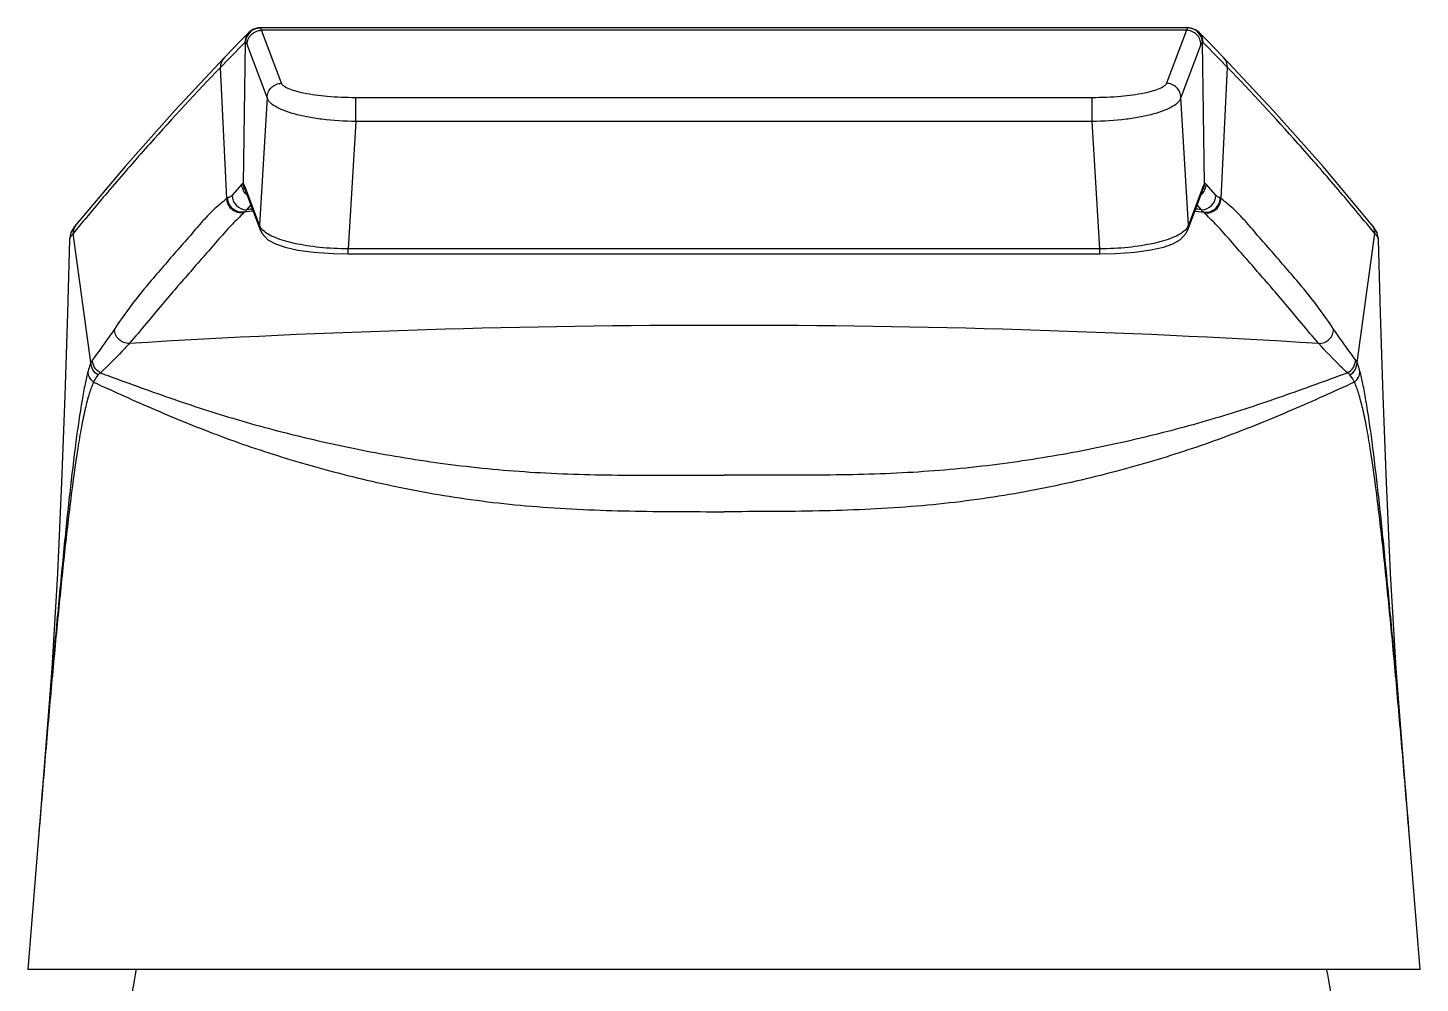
# Model space of a CAD drawing. Header units: millimetres. Extents: x 3766 to 4318, y 26587 to 26937.
# Drawn here: x 4172.56 to 4220.56, y 26721.88 to 26754.8 of the extents above; entities that cross this region are included whole.
import ezdxf

# ---------------------------------------------------------------- set-up
doc = ezdxf.new("R2010")
doc.units = ezdxf.units.MM

msp = doc.modelspace()

# ---------------------------------------------------------------- linework, layer by layer
at = {"color": 7, "linetype": 'Continuous'}
for p, q in [((4180.561, 26754.797), (4180.494, 26754.793)), ((4180.57, 26754.795), (4180.561, 26754.797)), ((4212.564, 26754.797), (4180.561, 26754.797)), ((4180.561, 26754.797), (4180.561, 26754.797)), ((4212.564, 26754.797), (4212.555, 26754.795)), ((4180.04, 26754.289), (4179.481, 26753.717)), ((4180.185, 26754.639), (4179.91, 26754.361)), ((4179.995, 26749.423), (4180.071, 26754.295)), ((4181.31, 26752.886), (4180.618, 26754.714)), ((4212.507, 26754.714), (4180.618, 26754.714)), ((4212.507, 26754.714), (4211.815, 26752.886)), ((4213.217, 26754.36), (4212.94, 26754.639)), ((4213.13, 26749.423), (4213.054, 26754.295)), ((4213.645, 26753.717), (4213.085, 26754.289)), ((4180.812, 26752.394), (4180.119, 26754.222)), ((4213.006, 26754.222), (4212.314, 26752.394)), ((4215.501, 26751.95), (4213.785, 26753.778)), ((4179.481, 26753.717), (4179.201, 26753.428)), ((4179.428, 26748.916), (4179.201, 26753.43)), ((4213.925, 26753.428), (4213.645, 26753.717)), ((4213.698, 26748.916), (4213.925, 26753.43)), ((4180.812, 26752.394), (4180.55, 26748)), ((4209.254, 26752.39), (4183.871, 26752.39)), ((4183.871, 26751.574), (4183.871, 26752.39)), ((4209.254, 26751.574), (4209.254, 26752.39)), ((4212.575, 26748), (4212.314, 26752.394)), ((4183.871, 26751.574), (4183.61, 26747.18)), ((4209.254, 26751.574), (4183.871, 26751.574)), ((4209.516, 26747.18), (4209.254, 26751.574)), ((4179.942, 26749.412), (4179.604, 26749.032)), ((4180.55, 26748), (4180.042, 26749.342)), ((4180.073, 26749.166), (4180.042, 26749.342)), ((4180.581, 26747.823), (4180.074, 26749.165)), ((4213.053, 26749.166), (4212.544, 26747.823)), ((4213.083, 26749.342), (4212.575, 26748)), ((4213.053, 26749.166), (4213.083, 26749.342)), ((4213.053, 26749.166), (4213.053, 26749.166)), ((4213.522, 26749.032), (4213.183, 26749.412)), ((4179.455, 26748.943), (4179.428, 26748.912)), ((4180.291, 26748.482), (4180.026, 26748.445)), ((4180.25, 26748.699), (4180.103, 26748.531)), ((4180.264, 26748.552), (4180.285, 26748.554)), ((4180.29, 26748.487), (4180.328, 26748.491)), ((4180.33, 26748.488), (4180.291, 26748.482)), ((4212.795, 26748.488), (4212.829, 26748.483)), ((4212.797, 26748.491), (4212.83, 26748.487)), ((4212.829, 26748.483), (4213.1, 26748.445)), ((4212.856, 26748.553), (4212.841, 26748.554)), ((4213.023, 26748.531), (4212.876, 26748.699)), ((4213.698, 26748.912), (4213.67, 26748.943)), ((4180.029, 26748.445), (4180.002, 26748.423)), ((4180.581, 26747.823), (4180.55, 26748)), ((4212.544, 26747.823), (4212.575, 26748)), ((4213.123, 26748.423), (4213.096, 26748.445)), ((4218.891, 26748.022), (4218.885, 26748.03)), ((4218.954, 26747.945), (4218.885, 26748.03)), ((4174.045, 26747.74), (4173.996, 26747.506)), ((4174.324, 26747.951), (4174.123, 26747.706)), ((4174.738, 26743.261), (4174.123, 26747.706)), ((4174.331, 26747.959), (4174.324, 26747.951)), ((4180.583, 26747.819), (4180.581, 26747.823)), ((4212.542, 26747.819), (4212.544, 26747.823)), ((4218.387, 26743.261), (4219.002, 26747.706)), ((4218.802, 26747.951), (4218.795, 26747.959)), ((4219.002, 26747.706), (4218.802, 26747.951)), ((4219.082, 26747.737), (4218.954, 26747.945)), ((4219.13, 26747.506), (4219.082, 26747.737)), ((4209.516, 26747.18), (4183.61, 26747.18)), ((4183.61, 26747.005), (4183.61, 26747.18)), ((4209.516, 26747.005), (4209.516, 26747.18)), ((4183.61, 26747.005), (4209.516, 26747.005)), ((4220.563, 26722.35), (4172.563, 26722.35))]:
    msp.add_line(p, q, dxfattribs=at)
for points in [[(4180.494, 26754.793), (4180.319, 26754.737), (4180.185, 26754.639)], [(4212.941, 26754.639), (4212.813, 26754.734), (4212.636, 26754.792), (4212.564, 26754.797)], [(4179.91, 26754.361), (4179.617, 26754.063), (4179.34, 26753.778)], [(4213.785, 26753.778), (4213.51, 26754.061), (4213.217, 26754.36)], [(4179.34, 26753.778), (4177.625, 26751.951), (4175.913, 26750.019), (4174.234, 26748.022)], [(4218.891, 26748.022), (4217.214, 26750.017), (4215.501, 26751.95)], [(4174.241, 26748.03), (4174.173, 26747.947), (4174.045, 26747.74)], [(4180.583, 26747.819), (4180.636, 26747.713), (4180.842, 26747.494), (4181.102, 26747.35), (4181.433, 26747.236), (4181.865, 26747.141), (4182.419, 26747.064), (4183.09, 26747.016), (4183.61, 26747.005)], [(4209.516, 26747.005), (4210.06, 26747.017), (4210.731, 26747.067), (4211.281, 26747.144), (4211.71, 26747.241), (4212.038, 26747.356), (4212.295, 26747.503), (4212.499, 26747.728), (4212.542, 26747.819)], [(4173.996, 26747.507), (4173.925, 26744.97), (4173.836, 26742.115), (4173.727, 26739.146), (4173.587, 26735.999), (4173.386, 26732.725), (4173.126, 26729.332), (4172.929, 26726.903)], [(4220.197, 26726.903), (4219.999, 26729.332), (4219.74, 26732.725), (4219.539, 26735.999), (4219.398, 26739.146), (4219.29, 26742.115), (4219.2, 26744.97), (4219.13, 26747.507)]]:
    msp.add_lwpolyline(points, dxfattribs=at)
for centre, radius, start, end in [((4180.573, 26754.294), 0.501, 112.6488, 179.8858), ((4212.553, 26754.294), 0.501, 0.1142, 67.3512), ((4180.537, 26754.289), 0.496, 135.0229, 180.3138), ((4212.589, 26754.289), 0.496, 359.6865, 44.8446), ((4179.697, 26753.433), 0.496, 135.9866, 180.3202), ((4213.428, 26753.433), 0.496, 359.6799, 44.0124), ((4180.106, 26749.033), 0.502, 180.3967, 269.648), ((4180.443, 26749.418), 0.501, 225.0246, 229.1161), ((4212.682, 26749.418), 0.501, 310.8839, 314.9755), ((4213.02, 26749.033), 0.502, 270.352, 359.6033), ((4181.339, 26739.618), 8.998, 96.8637, 97.8989), ((4211.782, 26739.584), 9.033, 82.1018, 83.1668), ((4174.618, 26747.709), 0.495, 140.8363, 180.4045), ((4218.507, 26747.709), 0.495, 359.6031, 39.1288), ((4196.311, 26414.065), 330.478, 89.95637, 93.51347), ((4196.814, 26414.065), 330.478, 86.48653, 90.04363), ((5550.77, 26613.35), 1382.511, 175.288537, 175.477993), ((6101.505, 26569.589), 1934.982, 175.336714, 175.471944), ((2667.144, 26599.202), 1558.293, 4.532692, 4.700778), ((2236.675, 26565.172), 1990.105, 4.529928, 4.661413)]:
    msp.add_arc(centre, radius, start, end, dxfattribs=at)
for points in [[(4180.38, 26754.756), (4180.439, 26754.781), (4180.505, 26754.795), (4180.57, 26754.795)], [(4212.746, 26754.756), (4212.686, 26754.781), (4212.62, 26754.795), (4212.555, 26754.795)], [(4179.981, 26749.225), (4179.956, 26749.285), (4179.943, 26749.351), (4179.942, 26749.415)], [(4180.089, 26749.064), (4180.043, 26749.11), (4180.006, 26749.166), (4179.981, 26749.225)], [(4180.033, 26749.232), (4180.008, 26749.292), (4179.995, 26749.358), (4179.995, 26749.423)], [(4213.036, 26749.064), (4213.082, 26749.11), (4213.12, 26749.166), (4213.145, 26749.225)], [(4213.093, 26749.232), (4213.117, 26749.292), (4213.13, 26749.358), (4213.13, 26749.423)], [(4213.145, 26749.225), (4213.169, 26749.285), (4213.183, 26749.351), (4213.183, 26749.415)], [(4174.004, 26747.548), (4173.999, 26747.535), (4173.996, 26747.521), (4173.996, 26747.507)], [(4219.13, 26747.507), (4219.13, 26747.521), (4219.127, 26747.535), (4219.121, 26747.548)]]:
    msp.add_open_spline(points, degree=3, dxfattribs=at)
for points, knots in [([(4180.618, 26754.714), (4180.612, 26754.733), (4180.601, 26754.762), (4180.581, 26754.79), (4180.57, 26754.795)], [0, 0, 0, 0, 0.630052, 1, 1, 1, 1]), ([(4212.555, 26754.795), (4212.545, 26754.79), (4212.525, 26754.762), (4212.514, 26754.733), (4212.507, 26754.714)], [0, 0, 0, 0, 0.369948, 1, 1, 1, 1]), ([(4180.071, 26754.295), (4180.067, 26754.297), (4180.054, 26754.298), (4180.045, 26754.29), (4180.041, 26754.286)], [0, 0, 0, 0, 0.456831, 1, 1, 1, 1]), ([(4180.119, 26754.222), (4180.113, 26754.239), (4180.102, 26754.266), (4180.082, 26754.291), (4180.071, 26754.295)], [0, 0, 0, 0, 0.622165, 1, 1, 1, 1]), ([(4180.119, 26754.222), (4180.12, 26754.286), (4180.148, 26754.415), (4180.259, 26754.577), (4180.424, 26754.686), (4180.554, 26754.713), (4180.618, 26754.714)], [0, 0, 0, 0, 0.247948, 0.497697, 0.748788, 1, 1, 1, 1]), ([(4213.006, 26754.222), (4213.005, 26754.286), (4212.978, 26754.415), (4212.866, 26754.577), (4212.702, 26754.686), (4212.572, 26754.713), (4212.507, 26754.714)], [0, 0, 0, 0, 0.247948, 0.497697, 0.748788, 1, 1, 1, 1]), ([(4213.054, 26754.295), (4213.044, 26754.291), (4213.024, 26754.266), (4213.013, 26754.239), (4213.006, 26754.222)], [0, 0, 0, 0, 0.377835, 1, 1, 1, 1]), ([(4213.085, 26754.286), (4213.081, 26754.29), (4213.071, 26754.298), (4213.059, 26754.297), (4213.054, 26754.295)], [0, 0, 0, 0, 0.543169, 1, 1, 1, 1]), ([(4179.201, 26753.43), (4178.371, 26752.572), (4177.14, 26751.242), (4175.535, 26749.402), (4174.731, 26748.447), (4174.331, 26747.959)], [0, 0, 0, 0, 0.488926, 0.741636, 1, 1, 1, 1]), ([(4218.795, 26747.959), (4218.394, 26748.446), (4217.591, 26749.401), (4215.985, 26751.242), (4214.755, 26752.572), (4213.925, 26753.43)], [0, 0, 0, 0, 0.258364, 0.511075, 1, 1, 1, 1]), ([(4180.812, 26752.394), (4180.813, 26752.458), (4180.84, 26752.586), (4180.951, 26752.749), (4181.116, 26752.858), (4181.246, 26752.885), (4181.31, 26752.886)], [0, 0, 0, 0, 0.247948, 0.497697, 0.748788, 1, 1, 1, 1]), ([(4183.871, 26752.39), (4183.54, 26752.39), (4182.937, 26752.415), (4182.233, 26752.504), (4181.787, 26752.61), (4181.556, 26752.691), (4181.397, 26752.774), (4181.324, 26752.849), (4181.31, 26752.886)], [0, 0, 0, 0, 0.37343, 0.680166, 0.797564, 0.889136, 0.955466, 1, 1, 1, 1]), ([(4211.815, 26752.886), (4211.801, 26752.849), (4211.729, 26752.774), (4211.57, 26752.691), (4211.338, 26752.61), (4210.893, 26752.504), (4210.189, 26752.415), (4209.585, 26752.39), (4209.254, 26752.39)], [0, 0, 0, 0, 0.044533, 0.11086, 0.202431, 0.31983, 0.626566, 1, 1, 1, 1]), ([(4212.314, 26752.394), (4212.313, 26752.458), (4212.286, 26752.586), (4212.174, 26752.749), (4212.009, 26752.858), (4211.879, 26752.885), (4211.815, 26752.886)], [0, 0, 0, 0, 0.247948, 0.497697, 0.748788, 1, 1, 1, 1]), ([(4183.871, 26751.574), (4183.481, 26751.576), (4182.915, 26751.609), (4182.203, 26751.718), (4181.756, 26751.821), (4181.387, 26751.941), (4181.104, 26752.075), (4180.907, 26752.217), (4180.827, 26752.337), (4180.812, 26752.394)], [0, 0, 0, 0, 0.358144, 0.51869, 0.659767, 0.77846, 0.873612, 0.94604, 1, 1, 1, 1]), ([(4212.314, 26752.394), (4212.299, 26752.337), (4212.219, 26752.217), (4212.022, 26752.075), (4211.738, 26751.941), (4211.37, 26751.821), (4210.922, 26751.718), (4210.211, 26751.609), (4209.645, 26751.576), (4209.254, 26751.574)], [0, 0, 0, 0, 0.053959, 0.126384, 0.221535, 0.340228, 0.481307, 0.641853, 1, 1, 1, 1]), ([(4179.604, 26749.03), (4179.593, 26749.016), (4179.57, 26748.993), (4179.532, 26748.967), (4179.494, 26748.95), (4179.466, 26748.947), (4179.455, 26748.939)], [0, 0, 0, 0, 0.294621, 0.549717, 0.776785, 1, 1, 1, 1]), ([(4179.995, 26749.423), (4179.988, 26749.429), (4179.967, 26749.438), (4179.949, 26749.423), (4179.942, 26749.415)], [0, 0, 0, 0, 0.471686, 1, 1, 1, 1]), ([(4180.042, 26749.342), (4180.036, 26749.359), (4180.023, 26749.388), (4180.005, 26749.415), (4179.995, 26749.423)], [0, 0, 0, 0, 0.593585, 1, 1, 1, 1]), ([(4213.13, 26749.423), (4213.12, 26749.415), (4213.102, 26749.388), (4213.09, 26749.359), (4213.083, 26749.342)], [0, 0, 0, 0, 0.406415, 1, 1, 1, 1]), ([(4213.183, 26749.415), (4213.176, 26749.423), (4213.159, 26749.438), (4213.137, 26749.429), (4213.13, 26749.423)], [0, 0, 0, 0, 0.528314, 1, 1, 1, 1]), ([(4213.67, 26748.939), (4213.66, 26748.947), (4213.632, 26748.95), (4213.594, 26748.967), (4213.556, 26748.993), (4213.533, 26749.016), (4213.522, 26749.03)], [0, 0, 0, 0, 0.223215, 0.450283, 0.705379, 1, 1, 1, 1]), ([(4179.428, 26748.916), (4179.263, 26748.782), (4179.005, 26748.578), (4178.694, 26748.252), (4178.374, 26747.89), (4177.972, 26747.425), (4177.486, 26746.868), (4176.997, 26746.306), (4176.506, 26745.724), (4176.016, 26745.097), (4175.705, 26744.651), (4175.548, 26744.419)], [0, 0, 0, 0, 0.107031, 0.165494, 0.226648, 0.350776, 0.474863, 0.599233, 0.726106, 0.858661, 1, 1, 1, 1]), ([(4180.005, 26748.423), (4179.935, 26748.412), (4179.788, 26748.421), (4179.594, 26748.525), (4179.46, 26748.701), (4179.428, 26748.845), (4179.428, 26748.916)], [0, 0, 0, 0, 0.249679, 0.499756, 0.74998, 1, 1, 1, 1]), ([(4180.026, 26748.445), (4179.956, 26748.435), (4179.81, 26748.446), (4179.618, 26748.551), (4179.487, 26748.725), (4179.456, 26748.868), (4179.455, 26748.939)], [0, 0, 0, 0, 0.249688, 0.499767, 0.749987, 1, 1, 1, 1]), ([(4180.103, 26748.531), (4180.098, 26748.519), (4180.09, 26748.498), (4180.076, 26748.471), (4180.054, 26748.453), (4180.034, 26748.452), (4180.026, 26748.445)], [0, 0, 0, 0, 0.319819, 0.55218, 0.733713, 1, 1, 1, 1]), ([(4213.1, 26748.445), (4213.092, 26748.452), (4213.071, 26748.453), (4213.049, 26748.471), (4213.035, 26748.498), (4213.027, 26748.519), (4213.023, 26748.531)], [0, 0, 0, 0, 0.266285, 0.44782, 0.680181, 1, 1, 1, 1]), ([(4213.1, 26748.445), (4213.17, 26748.435), (4213.316, 26748.446), (4213.507, 26748.551), (4213.638, 26748.725), (4213.67, 26748.868), (4213.67, 26748.939)], [0, 0, 0, 0, 0.249688, 0.499766, 0.749986, 1, 1, 1, 1]), ([(4213.12, 26748.423), (4213.19, 26748.412), (4213.338, 26748.421), (4213.532, 26748.525), (4213.665, 26748.701), (4213.697, 26748.845), (4213.698, 26748.916)], [0, 0, 0, 0, 0.249679, 0.499756, 0.74998, 1, 1, 1, 1]), ([(4217.578, 26744.419), (4217.421, 26744.651), (4217.11, 26745.097), (4216.619, 26745.724), (4216.128, 26746.306), (4215.639, 26746.868), (4215.153, 26747.425), (4214.752, 26747.89), (4214.431, 26748.252), (4214.121, 26748.578), (4213.862, 26748.782), (4213.698, 26748.916)], [0, 0, 0, 0, 0.141339, 0.273894, 0.40076, 0.525139, 0.649223, 0.773352, 0.834504, 0.89297, 1, 1, 1, 1]), ([(4180.005, 26748.423), (4179.88, 26748.291), (4179.664, 26748.092), (4179.384, 26747.787), (4179.067, 26747.428), (4178.664, 26746.965), (4178.176, 26746.406), (4177.682, 26745.84), (4177.174, 26745.247), (4176.637, 26744.6), (4176.264, 26744.151), (4176.058, 26743.922)], [0, 0, 0, 0, 0.091291, 0.146973, 0.207307, 0.331038, 0.454693, 0.57887, 0.707419, 0.845864, 1, 1, 1, 1]), ([(4180.679, 26747.809), (4180.663, 26747.823), (4180.608, 26747.878), (4180.564, 26747.947), (4180.55, 26748)], [0, 0, 0, 0, 0.286042, 1, 1, 1, 1]), ([(4212.575, 26748), (4212.571, 26747.984), (4212.544, 26747.91), (4212.491, 26747.849), (4212.446, 26747.809)], [0, 0, 0, 0, 0.220913, 1, 1, 1, 1]), ([(4217.067, 26743.922), (4216.862, 26744.151), (4216.488, 26744.6), (4215.952, 26745.247), (4215.444, 26745.84), (4214.949, 26746.406), (4214.461, 26746.965), (4214.058, 26747.428), (4213.742, 26747.787), (4213.461, 26748.092), (4213.245, 26748.291), (4213.12, 26748.423)], [0, 0, 0, 0, 0.154136, 0.292581, 0.421119, 0.545309, 0.66896, 0.792692, 0.853024, 0.908711, 1, 1, 1, 1]), ([(4174.123, 26747.706), (4174.1, 26747.678), (4174.059, 26747.628), (4174.016, 26747.576), (4174.004, 26747.548)], [0, 0, 0, 0, 0.541429, 1, 1, 1, 1]), ([(4183.61, 26747.18), (4183.278, 26747.182), (4182.653, 26747.214), (4181.807, 26747.341), (4181.215, 26747.506), (4180.863, 26747.671), (4180.731, 26747.761), (4180.679, 26747.809)], [0, 0, 0, 0, 0.327439, 0.616908, 0.843818, 0.930677, 1, 1, 1, 1]), ([(4212.446, 26747.809), (4212.394, 26747.761), (4212.262, 26747.671), (4211.911, 26747.506), (4211.318, 26747.341), (4210.472, 26747.214), (4209.847, 26747.182), (4209.516, 26747.18)], [0, 0, 0, 0, 0.069323, 0.156182, 0.383092, 0.67256, 1, 1, 1, 1]), ([(4219.121, 26747.548), (4219.11, 26747.576), (4219.067, 26747.628), (4219.025, 26747.678), (4219.003, 26747.706)], [0, 0, 0, 0, 0.458325, 1, 1, 1, 1]), ([(4175.548, 26744.419), (4175.485, 26744.326), (4175.238, 26743.968), (4174.981, 26743.616), (4174.789, 26743.354)], [0, 0, 0, 0, 0.255868, 1, 1, 1, 1]), ([(4176.058, 26743.922), (4175.993, 26743.921), (4175.86, 26743.945), (4175.69, 26744.055), (4175.576, 26744.221), (4175.548, 26744.353), (4175.548, 26744.419)], [0, 0, 0, 0, 0.250067, 0.500446, 0.750563, 1, 1, 1, 1]), ([(4217.067, 26743.922), (4217.133, 26743.921), (4217.266, 26743.945), (4217.435, 26744.055), (4217.55, 26744.221), (4217.577, 26744.353), (4217.578, 26744.419)], [0, 0, 0, 0, 0.250067, 0.500446, 0.750564, 1, 1, 1, 1]), ([(4218.336, 26743.354), (4218.273, 26743.44), (4218.016, 26743.792), (4217.761, 26744.146), (4217.578, 26744.419)], [0, 0, 0, 0, 0.245926, 1, 1, 1, 1]), ([(4176.058, 26743.922), (4175.976, 26743.83), (4175.657, 26743.482), (4175.323, 26743.148), (4175.07, 26742.908)], [0, 0, 0, 0, 0.261305, 1, 1, 1, 1]), ([(4218.055, 26742.908), (4217.973, 26742.986), (4217.633, 26743.314), (4217.305, 26743.654), (4217.067, 26743.922)], [0, 0, 0, 0, 0.240612, 1, 1, 1, 1]), ([(4174.738, 26743.261), (4174.729, 26743.241), (4174.69, 26743.145), (4174.66, 26743.044), (4174.638, 26742.964)], [0, 0, 0, 0, 0.206293, 1, 1, 1, 1]), ([(4174.789, 26743.354), (4174.785, 26743.348), (4174.765, 26743.318), (4174.749, 26743.286), (4174.738, 26743.261)], [0, 0, 0, 0, 0.216421, 1, 1, 1, 1]), ([(4174.985, 26742.837), (4174.912, 26742.88), (4174.786, 26743.005), (4174.739, 26743.177), (4174.738, 26743.261)], [0, 0, 0, 0, 0.501722, 1, 1, 1, 1]), ([(4175.07, 26742.908), (4174.988, 26742.948), (4174.843, 26743.077), (4174.79, 26743.263), (4174.789, 26743.354)], [0, 0, 0, 0, 0.500625, 1, 1, 1, 1]), ([(4218.055, 26742.908), (4218.137, 26742.948), (4218.282, 26743.077), (4218.336, 26743.263), (4218.336, 26743.354)], [0, 0, 0, 0, 0.500626, 1, 1, 1, 1]), ([(4218.14, 26742.837), (4218.213, 26742.88), (4218.339, 26743.005), (4218.387, 26743.177), (4218.387, 26743.261)], [0, 0, 0, 0, 0.501722, 1, 1, 1, 1]), ([(4218.387, 26743.261), (4218.383, 26743.27), (4218.369, 26743.302), (4218.351, 26743.333), (4218.336, 26743.354)], [0, 0, 0, 0, 0.284443, 1, 1, 1, 1]), ([(4218.487, 26742.964), (4218.479, 26742.994), (4218.451, 26743.094), (4218.418, 26743.194), (4218.388, 26743.261)], [0, 0, 0, 0, 0.293529, 1, 1, 1, 1]), ([(4174.638, 26742.964), (4174.599, 26742.821), (4174.525, 26742.491), (4174.377, 26741.683), (4174.199, 26740.428), (4173.992, 26738.682), (4173.784, 26736.669), (4173.572, 26734.448), (4173.277, 26731.171), (4173.07, 26728.637), (4172.929, 26726.903)], [0, 0, 0, 0, 0.027577, 0.062754, 0.152415, 0.262794, 0.389199, 0.528033, 0.676992, 1, 1, 1, 1]), ([(4174.829, 26742.588), (4174.771, 26742.632), (4174.675, 26742.747), (4174.639, 26742.893), (4174.638, 26742.964)], [0, 0, 0, 0, 0.50413, 1, 1, 1, 1]), ([(4174.985, 26742.837), (4174.971, 26742.822), (4174.909, 26742.745), (4174.862, 26742.658), (4174.829, 26742.588)], [0, 0, 0, 0, 0.213398, 1, 1, 1, 1]), ([(4175.07, 26742.908), (4175.063, 26742.903), (4175.032, 26742.883), (4175.004, 26742.858), (4174.985, 26742.837)], [0, 0, 0, 0, 0.231371, 1, 1, 1, 1]), ([(4175.07, 26742.908), (4175.815, 26742.633), (4177.324, 26742.078), (4179.656, 26741.311), (4182.123, 26740.652), (4184.744, 26740.096), (4187.528, 26739.674), (4190.453, 26739.425), (4193.481, 26739.371), (4195.528, 26739.379), (4196.563, 26739.379)], [0, 0, 0, 0, 0.108532, 0.219745, 0.335524, 0.457483, 0.585986, 0.720152, 0.85851, 1, 1, 1, 1]), ([(4218.055, 26742.908), (4217.31, 26742.633), (4215.802, 26742.078), (4213.47, 26741.311), (4211.003, 26740.652), (4208.381, 26740.096), (4205.598, 26739.674), (4202.673, 26739.425), (4199.644, 26739.371), (4197.598, 26739.379), (4196.563, 26739.379)], [0, 0, 0, 0, 0.108532, 0.219745, 0.335524, 0.457483, 0.585986, 0.720152, 0.85851, 1, 1, 1, 1]), ([(4218.14, 26742.837), (4218.134, 26742.845), (4218.108, 26742.871), (4218.079, 26742.894), (4218.055, 26742.908)], [0, 0, 0, 0, 0.270696, 1, 1, 1, 1]), ([(4218.297, 26742.588), (4218.284, 26742.613), (4218.24, 26742.701), (4218.188, 26742.786), (4218.14, 26742.837)], [0, 0, 0, 0, 0.288196, 1, 1, 1, 1]), ([(4218.297, 26742.588), (4218.354, 26742.632), (4218.45, 26742.747), (4218.486, 26742.893), (4218.487, 26742.964)], [0, 0, 0, 0, 0.504128, 1, 1, 1, 1]), ([(4220.197, 26726.903), (4220.055, 26728.637), (4219.848, 26731.171), (4219.554, 26734.448), (4219.341, 26736.669), (4219.134, 26738.682), (4218.927, 26740.428), (4218.748, 26741.683), (4218.601, 26742.491), (4218.527, 26742.821), (4218.487, 26742.964)], [0, 0, 0, 0, 0.323008, 0.471968, 0.610802, 0.737206, 0.847585, 0.937247, 0.972423, 1, 1, 1, 1]), ([(4174.829, 26742.588), (4174.769, 26742.461), (4174.663, 26742.159), (4174.529, 26741.641), (4174.401, 26741.01), (4174.226, 26739.982), (4174.026, 26738.502), (4173.803, 26736.535), (4173.581, 26734.353), (4173.361, 26731.997), (4173.145, 26729.496), (4173.003, 26727.783), (4172.931, 26726.907)], [0, 0, 0, 0, 0.026484, 0.06054, 0.101494, 0.148567, 0.258209, 0.384604, 0.524007, 0.674026, 0.833289, 1, 1, 1, 1]), ([(4174.829, 26742.588), (4175.54, 26742.264), (4176.987, 26741.607), (4179.246, 26740.689), (4181.673, 26739.872), (4184.299, 26739.173), (4187.131, 26738.608), (4190.156, 26738.255), (4193.323, 26738.13), (4195.473, 26738.125), (4196.563, 26738.125)], [0, 0, 0, 0, 0.104554, 0.212615, 0.326183, 0.447016, 0.576066, 0.712301, 0.85414, 1, 1, 1, 1]), ([(4218.297, 26742.588), (4217.585, 26742.264), (4216.139, 26741.607), (4213.88, 26740.689), (4211.453, 26739.872), (4208.827, 26739.173), (4205.995, 26738.608), (4202.97, 26738.255), (4199.802, 26738.13), (4197.653, 26738.125), (4196.563, 26738.125)], [0, 0, 0, 0, 0.104554, 0.212615, 0.326183, 0.447016, 0.576066, 0.712301, 0.85414, 1, 1, 1, 1]), ([(4220.195, 26726.907), (4220.123, 26727.783), (4219.98, 26729.496), (4219.764, 26731.997), (4219.544, 26734.353), (4219.323, 26736.535), (4219.1, 26738.502), (4218.899, 26739.982), (4218.725, 26741.01), (4218.596, 26741.641), (4218.462, 26742.159), (4218.356, 26742.461), (4218.297, 26742.588)], [0, 0, 0, 0, 0.16671, 0.325974, 0.475994, 0.615396, 0.741791, 0.851433, 0.898506, 0.93946, 0.973516, 1, 1, 1, 1])]:
    msp.add_open_spline(points, degree=3, knots=knots, dxfattribs=at)
for points in [[(4176.302, 26722.372), (4176.084, 26721.315), (4175.947, 26720.243), (4175.895, 26719.166)], [(4217.743, 26719.166), (4217.691, 26720.243), (4217.554, 26721.315), (4217.336, 26722.372)]]:
    msp.add_open_spline(points, degree=3)

doc.saveas('drawing.dxf')
